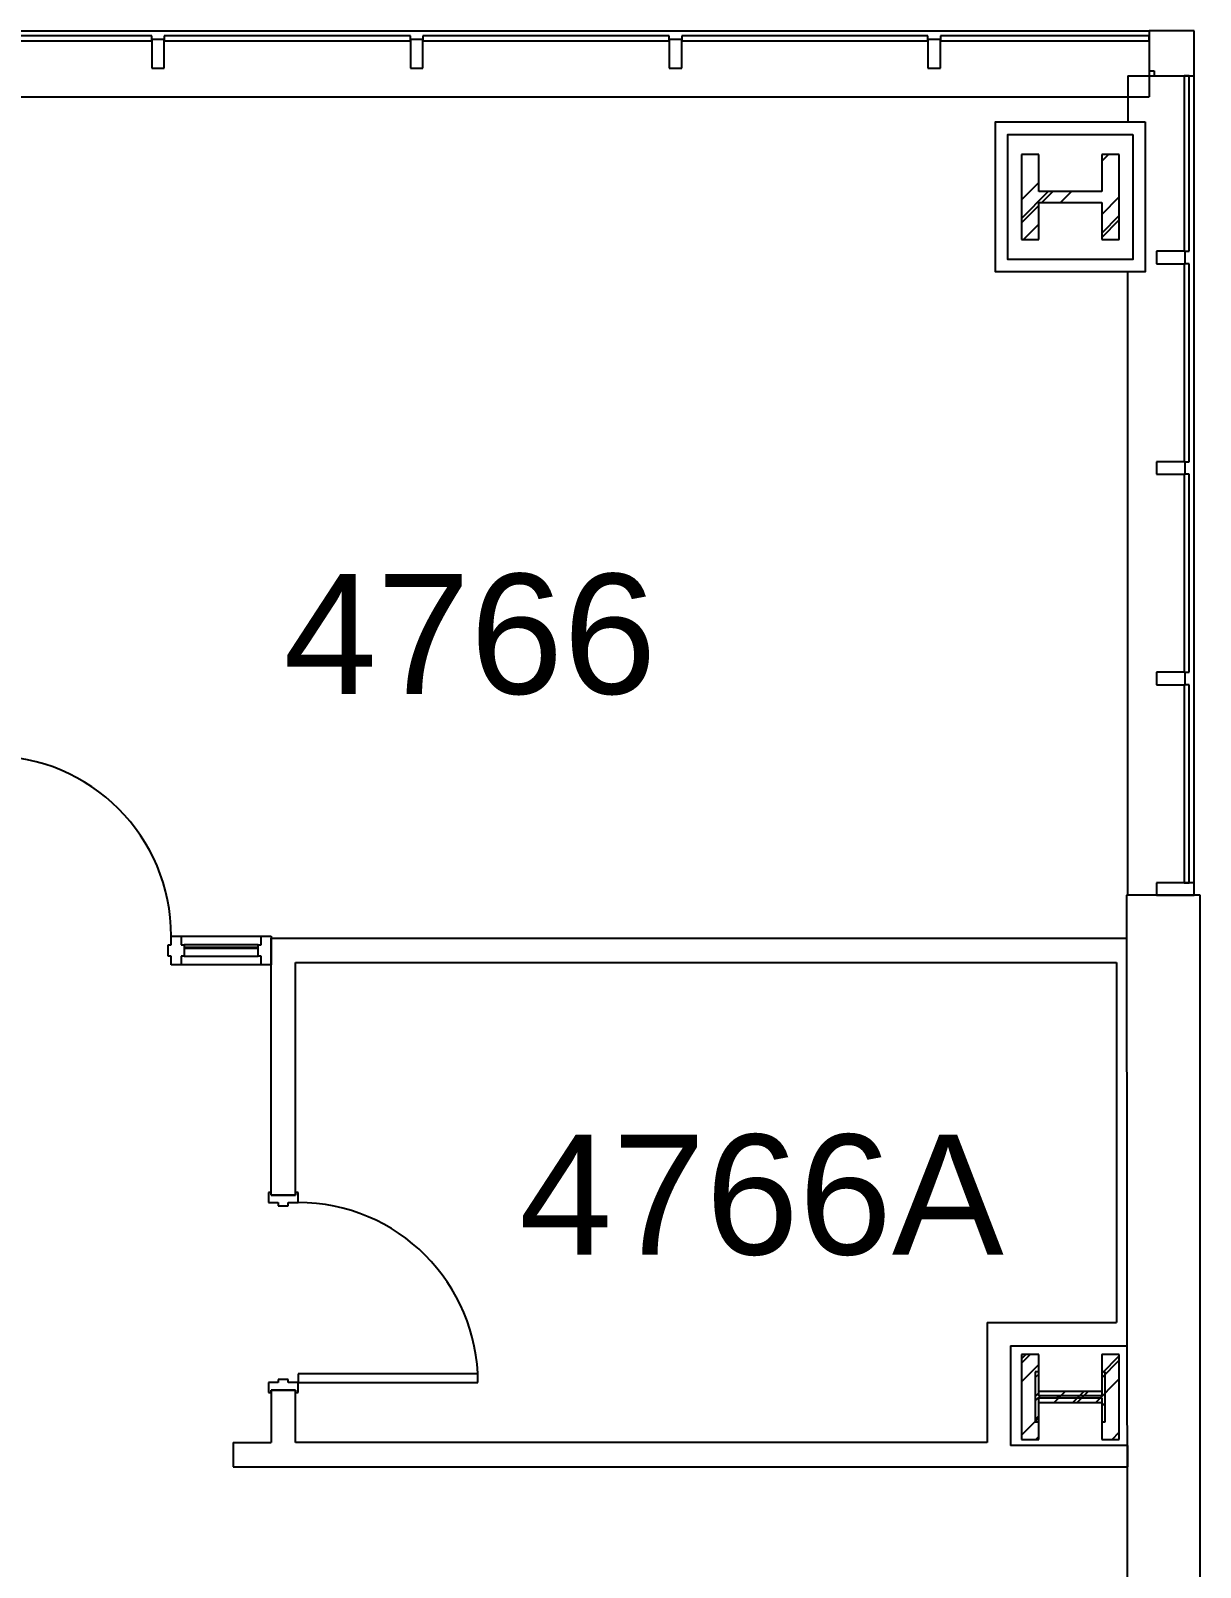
# Model space of a CAD drawing. Header units: inches. Extents: x -1050 to 5570, y -48 to 4302.
# Drawn here: x 2062.6 to 2296.6, y 3945 to 4252.3 of the extents above; entities that cross this region are included whole.
import ezdxf

# ---------------------------------------------------------------- set-up
doc = ezdxf.new("R2010")
doc.units = ezdxf.units.IN
doc.header["$LTSCALE"] = 98
doc.header["$MEASUREMENT"] = 0
for name, color, linetype in [('A-ANNO-ROOM', 4, 'CONTINUOUS'), ('A-COLS', 5, 'CONTINUOUS'), ('A-DOOR', 2, 'CONTINUOUS'), ('A-GLAZ', 2, 'CONTINUOUS'), ('A-WALL-FULL', 6, 'CONTINUOUS')]:
    doc.layers.add(name, color=color, linetype=linetype)
doc.styles.add('Arial', font='arial.ttf')

msp = doc.modelspace()

# ---------------------------------------------------------------- linework, layer by layer
at = {"layer": 'A-COLS'}
for p, q in [((2264.28, 4227.58), (2260.78, 4227.58)), ((2260.78, 4227.58), (2260.78, 4210.58)), ((2264.28, 4220.17), (2264.28, 4227.58)), ((2280.38, 4227.58), (2276.88, 4227.58)), ((2276.88, 4227.58), (2276.88, 4220.17)), ((2276.88, 4226.26), (2278.2, 4227.58)), ((2280.38, 4210.58), (2280.38, 4227.58)), ((2260.78, 4218.5), (2264.28, 4222)), ((2260.78, 4214.77), (2266.18, 4220.17)), ((2276.88, 4220.17), (2264.28, 4220.17)), ((2264.86, 4217.98), (2267.06, 4220.17)), ((2268.6, 4217.98), (2270.79, 4220.17)), ((2260.78, 4213.89), (2264.28, 4217.39)), ((2264.28, 4210.58), (2264.28, 4217.98)), ((2264.28, 4217.98), (2276.88, 4217.98)), ((2276.88, 4215.6), (2280.38, 4219.1)), ((2276.88, 4217.98), (2276.88, 4210.58)), ((2261.2, 4210.58), (2264.28, 4213.66)), ((2276.88, 4211.86), (2280.38, 4215.36)), ((2276.88, 4210.99), (2280.38, 4214.49)), ((2260.78, 4210.58), (2264.28, 4210.58)), ((2276.88, 4210.58), (2280.38, 4210.58)), ((2280.2, 4210.58), (2280.38, 4210.75)), ((2260.78, 3985.81), (2262.54, 3987.58)), ((2264.28, 3987.58), (2260.78, 3987.58)), ((2260.78, 3987.58), (2260.78, 3970.58)), ((2260.78, 3986.68), (2261.67, 3987.58)), ((2264.28, 3980.17), (2264.28, 3987.58)), ((2276.88, 3987.51), (2276.94, 3987.58)), ((2280.38, 3987.58), (2276.88, 3987.58)), ((2276.88, 3987.58), (2276.88, 3980.17)), ((2276.88, 3983.78), (2280.38, 3987.28)), ((2276.88, 3982.9), (2280.38, 3986.4)), ((2280.38, 3970.58), (2280.38, 3987.58)), ((2260.78, 3982.07), (2264.28, 3985.57)), ((2264.3, 3984.08), (2263.58, 3984.08)), ((2263.58, 3984.08), (2263.58, 3974.08)), ((2264.3, 3983.65), (2263.58, 3982.93)), ((2264.3, 3979.28), (2264.3, 3984.08)), ((2277.58, 3984.08), (2276.86, 3984.08)), ((2276.86, 3984.08), (2276.86, 3979.28)), ((2277.58, 3974.08), (2277.58, 3984.08)), ((2264.3, 3979.91), (2263.58, 3979.19)), ((2276.88, 3980.17), (2264.28, 3980.17)), ((2267.35, 3977.98), (2269.54, 3980.17)), ((2271.08, 3977.98), (2273.28, 3980.17)), ((2271.96, 3977.98), (2274.15, 3980.17)), ((2275.69, 3977.98), (2280.38, 3982.67)), ((2264.54, 3979.28), (2263.58, 3978.32)), ((2264.28, 3970.58), (2264.28, 3977.98)), ((2264.28, 3977.98), (2276.88, 3977.98)), ((2276.86, 3979.28), (2264.3, 3979.28)), ((2264.3, 3974.08), (2264.3, 3978.87)), ((2264.3, 3978.87), (2276.86, 3978.87)), ((2268.27, 3979.28), (2267.86, 3978.87)), ((2276.86, 3978.87), (2276.86, 3974.08)), ((2277.58, 3977.92), (2276.86, 3977.2)), ((2276.88, 3977.98), (2276.88, 3970.58)), ((2260.78, 3971.41), (2264.28, 3974.91)), ((2264.3, 3975.31), (2263.58, 3974.59)), ((2263.58, 3974.08), (2264.3, 3974.08)), ((2276.86, 3974.08), (2277.58, 3974.08)), ((2277.58, 3974.19), (2277.47, 3974.08)), ((2260.78, 3970.58), (2264.28, 3970.58)), ((2263.68, 3970.58), (2264.28, 3971.17)), ((2276.88, 3970.58), (2280.38, 3970.58)), ((2278.95, 3970.58), (2280.38, 3972))]:
    msp.add_line(p, q, dxfattribs=at)
at = {"layer": 'A-DOOR'}
for p, q in [((2090.08, 4069.51), (2090.7, 4069.51)), ((2090.08, 4067.26), (2090.08, 4069.51)), ((2090.7, 4071.26), (2092.7, 4071.26)), ((2090.7, 4069.51), (2090.7, 4071.26)), ((2092.7, 4071.26), (2108.7, 4071.26)), ((2092.7, 4071.26), (2092.7, 4069.51)), ((2092.7, 4069.51), (2093.33, 4069.51)), ((2108.08, 4069.51), (2093.33, 4069.51)), ((2093.33, 4069.51), (2093.33, 4067.26)), ((2093.33, 4069.01), (2108.08, 4069.01)), ((2108.08, 4069.51), (2108.7, 4069.51)), ((2108.08, 4067.26), (2108.08, 4069.51)), ((2108.7, 4071.26), (2110.7, 4071.26)), ((2108.7, 4069.51), (2108.7, 4071.26)), ((2110.7, 4071.26), (2110.7, 4065.51)), ((2090.7, 4067.26), (2090.08, 4067.26)), ((2090.7, 4065.51), (2090.7, 4067.26)), ((2092.7, 4067.26), (2092.7, 4065.51)), ((2093.33, 4067.26), (2092.7, 4067.26)), ((2108.08, 4068.76), (2093.33, 4068.76)), ((2093.33, 4067.26), (2108.08, 4067.26)), ((2108.7, 4067.26), (2108.08, 4067.26)), ((2108.7, 4065.51), (2108.7, 4067.26)), ((2092.7, 4065.51), (2090.7, 4065.51)), ((2108.7, 4065.51), (2092.7, 4065.51)), ((2110.7, 4065.51), (2108.7, 4065.51)), ((2110.7, 4019.95), (2110.2, 4019.95)), ((2110.2, 4019.95), (2110.2, 4017.95)), ((2110.7, 4019.45), (2110.7, 4019.95)), ((2116.08, 4019.95), (2115.58, 4019.95)), ((2115.58, 4019.95), (2115.58, 4019.45)), ((2116.08, 4017.95), (2116.08, 4019.95)), ((2110.2, 4017.95), (2112.14, 4017.95)), ((2115.58, 4019.45), (2110.7, 4019.45)), ((2112.14, 4017.95), (2112.14, 4017.33)), ((2112.14, 4017.33), (2114.14, 4017.33)), ((2114.14, 4017.33), (2114.14, 4017.95)), ((2114.14, 4017.95), (2116.08, 4017.95)), ((2116.08, 3983.7), (2116.08, 3981.95)), ((2152.08, 3983.7), (2116.08, 3983.7)), ((2152.08, 3981.95), (2152.08, 3983.7)), ((2112.14, 3981.95), (2110.2, 3981.95)), ((2110.2, 3981.95), (2110.2, 3979.95)), ((2110.2, 3979.95), (2110.7, 3979.95)), ((2110.7, 3979.95), (2110.7, 3980.45)), ((2110.7, 3980.45), (2115.58, 3980.45)), ((2114.14, 3982.57), (2112.14, 3982.57)), ((2112.14, 3982.57), (2112.14, 3981.95)), ((2114.14, 3981.95), (2114.14, 3982.57)), ((2116.08, 3981.95), (2114.14, 3981.95)), ((2115.58, 3980.45), (2115.58, 3979.95)), ((2115.58, 3979.95), (2116.08, 3979.95)), ((2116.08, 3981.95), (2152.08, 3981.95)), ((2116.08, 3979.95), (2116.08, 3981.95))]:
    msp.add_line(p, q, dxfattribs=at)
for centre in [(2054.7, 4071.26), (2116.08, 3981.95), (2116.08, 3981.95)]:
    msp.add_arc(centre, 36, 0, 90, dxfattribs=at)
at = {"layer": 'A-GLAZ'}
for p, q in [((2036.33, 4252.33), (2286.33, 4252.33)), ((2086.83, 4251.33), (2038.83, 4251.33)), ((2038.83, 4250.33), (2086.83, 4250.33)), ((2086.83, 4250.33), (2086.83, 4251.33)), ((2138.58, 4251.33), (2089.33, 4251.33)), ((2089.33, 4251.33), (2089.33, 4250.33)), ((2089.33, 4250.33), (2138.58, 4250.33)), ((2138.58, 4250.33), (2138.58, 4251.33)), ((2190.33, 4251.33), (2141.08, 4251.33)), ((2141.08, 4251.33), (2141.08, 4250.33)), ((2141.08, 4250.33), (2190.33, 4250.33)), ((2190.33, 4250.33), (2190.33, 4251.33)), ((2242.08, 4251.33), (2192.83, 4251.33)), ((2192.83, 4251.33), (2192.83, 4250.33)), ((2192.83, 4250.33), (2242.08, 4250.33)), ((2242.08, 4250.33), (2242.08, 4251.33)), ((2286.33, 4251.33), (2244.58, 4251.33)), ((2244.58, 4251.33), (2244.58, 4250.33)), ((2244.58, 4250.33), (2286.33, 4250.33)), ((2286.33, 4250.33), (2286.33, 4251.33)), ((2286.33, 4244.33), (2286.33, 4239.08)), ((2282.08, 4243.33), (2287.33, 4243.33)), ((2282.08, 4243.33), (2282.08, 4234.08)), ((2293.33, 4243.33), (2293.33, 4208.23)), ((2294.33, 4243.33), (2293.33, 4243.33)), ((2294.33, 4208.23), (2294.33, 4243.33)), ((2295.33, 4081.93), (2295.33, 4243.33)), ((2037.58, 4239.08), (2286.33, 4239.08)), ((2293.33, 4208.23), (2294.33, 4208.23)), ((2293.33, 4205.73), (2293.33, 4166.13)), ((2294.33, 4205.73), (2293.33, 4205.73)), ((2294.33, 4166.13), (2294.33, 4205.73)), ((2282.08, 4079.43), (2282.08, 4204.08)), ((2293.33, 4166.13), (2294.33, 4166.13)), ((2293.33, 4163.63), (2293.33, 4124.03)), ((2294.33, 4163.63), (2293.33, 4163.63)), ((2294.33, 4124.03), (2294.33, 4163.63)), ((2293.33, 4124.03), (2294.33, 4124.03)), ((2293.33, 4121.53), (2293.33, 4081.93)), ((2294.33, 4121.53), (2293.33, 4121.53)), ((2294.33, 4081.93), (2294.33, 4121.53)), ((2293.33, 4081.93), (2294.33, 4081.93))]:
    msp.add_line(p, q, dxfattribs=at)
at = {"layer": 'A-GLAZ', "extrusion": (0, 0, -1)}
for p, q in [((2089.33, 4250.58), (2086.83, 4250.58)), ((2086.83, 4250.58), (2086.83, 4244.83)), ((2089.33, 4244.83), (2089.33, 4250.58)), ((2141.08, 4250.58), (2138.58, 4250.58)), ((2138.58, 4250.58), (2138.58, 4244.83)), ((2141.08, 4244.83), (2141.08, 4250.58)), ((2192.83, 4250.58), (2190.33, 4250.58)), ((2190.33, 4250.58), (2190.33, 4244.83)), ((2192.83, 4244.83), (2192.83, 4250.58)), ((2244.58, 4250.58), (2242.08, 4250.58)), ((2242.08, 4250.58), (2242.08, 4244.83)), ((2244.58, 4244.83), (2244.58, 4250.58)), ((2295.33, 4252.33), (2286.33, 4252.33)), ((2286.33, 4252.33), (2286.33, 4244.33)), ((2295.33, 4243.33), (2295.33, 4252.33)), ((2086.83, 4244.83), (2089.33, 4244.83)), ((2138.58, 4244.83), (2141.08, 4244.83)), ((2190.33, 4244.83), (2192.83, 4244.83)), ((2242.08, 4244.83), (2244.58, 4244.83)), ((2286.33, 4244.33), (2287.33, 4244.33)), ((2287.33, 4244.33), (2287.33, 4243.33)), ((2287.33, 4243.33), (2295.33, 4243.33)), ((2287.83, 4208.23), (2287.83, 4205.73)), ((2293.58, 4208.23), (2287.83, 4208.23)), ((2293.58, 4205.73), (2293.58, 4208.23)), ((2287.83, 4205.73), (2293.58, 4205.73)), ((2287.83, 4166.13), (2287.83, 4163.63)), ((2293.58, 4166.13), (2287.83, 4166.13)), ((2293.58, 4163.63), (2293.58, 4166.13)), ((2287.83, 4163.63), (2293.58, 4163.63)), ((2287.83, 4124.03), (2287.83, 4121.53)), ((2293.58, 4124.03), (2287.83, 4124.03)), ((2287.83, 4121.53), (2293.58, 4121.53)), ((2293.58, 4121.53), (2293.58, 4124.03)), ((2287.83, 4081.93), (2287.83, 4079.43)), ((2295.33, 4081.93), (2287.83, 4081.93)), ((2295.33, 4079.43), (2295.33, 4081.93)), ((2287.83, 4079.43), (2295.33, 4079.43))]:
    msp.add_line(p, q, dxfattribs=at)
at = {"layer": 'A-WALL-FULL'}
for p, q in [((2281.83, 4079.43), (2282.08, 3747.58)), ((2296.58, 4079.43), (2281.83, 4079.43)), ((2281.83, 4079.43), (2281.83, 4070.83)), ((2296.58, 3733.08), (2296.58, 4079.43)), ((2110.7, 4019.45), (2110.7, 4070.83)), ((2110.7, 4070.83), (2281.83, 4070.83)), ((2115.58, 4019.45), (2115.58, 4065.95)), ((2115.58, 4065.95), (2279.83, 4065.95)), ((2279.83, 4065.95), (2279.83, 3993.95)), ((2110.7, 4019.45), (2115.58, 4019.45)), ((2253.95, 3993.95), (2279.83, 3993.95)), ((2253.95, 3993.95), (2253.95, 3969.95)), ((2258.58, 3989.33), (2258.58, 3969.33)), ((2258.58, 3989.33), (2281.9, 3989.33)), ((2115.58, 3980.45), (2110.7, 3980.45)), ((2110.7, 3980.45), (2110.7, 3969.95)), ((2115.58, 3969.95), (2115.58, 3980.45)), ((2103.08, 3969.95), (2103.08, 3965.08)), ((2103.08, 3969.95), (2110.7, 3969.95)), ((2253.95, 3969.95), (2115.58, 3969.95)), ((2282.08, 3969.33), (2258.58, 3969.33)), ((2282.08, 3965.08), (2282.08, 3969.33)), ((2103.08, 3965.08), (2282.08, 3965.08))]:
    msp.add_line(p, q, dxfattribs=at)
for points in [[(2285.58, 4234.08), (2285.58, 4204.08), (2255.58, 4204.08), (2255.58, 4234.08)], [(2283.08, 4231.58), (2283.08, 4206.58), (2258.08, 4206.58), (2258.08, 4231.58)]]:
    msp.add_lwpolyline(points, close=True, dxfattribs=at)

# ---------------------------------------------------------------- texts
at = {"layer": 'A-ANNO-ROOM', "style": 'Arial'}
for s, p in [('4766', (2113.2, 4119.7)), ('4766A', (2160.32, 4007.56))]:
    msp.add_text(s, height=24, dxfattribs=at).set_placement(p)

doc.saveas('drawing.dxf')
